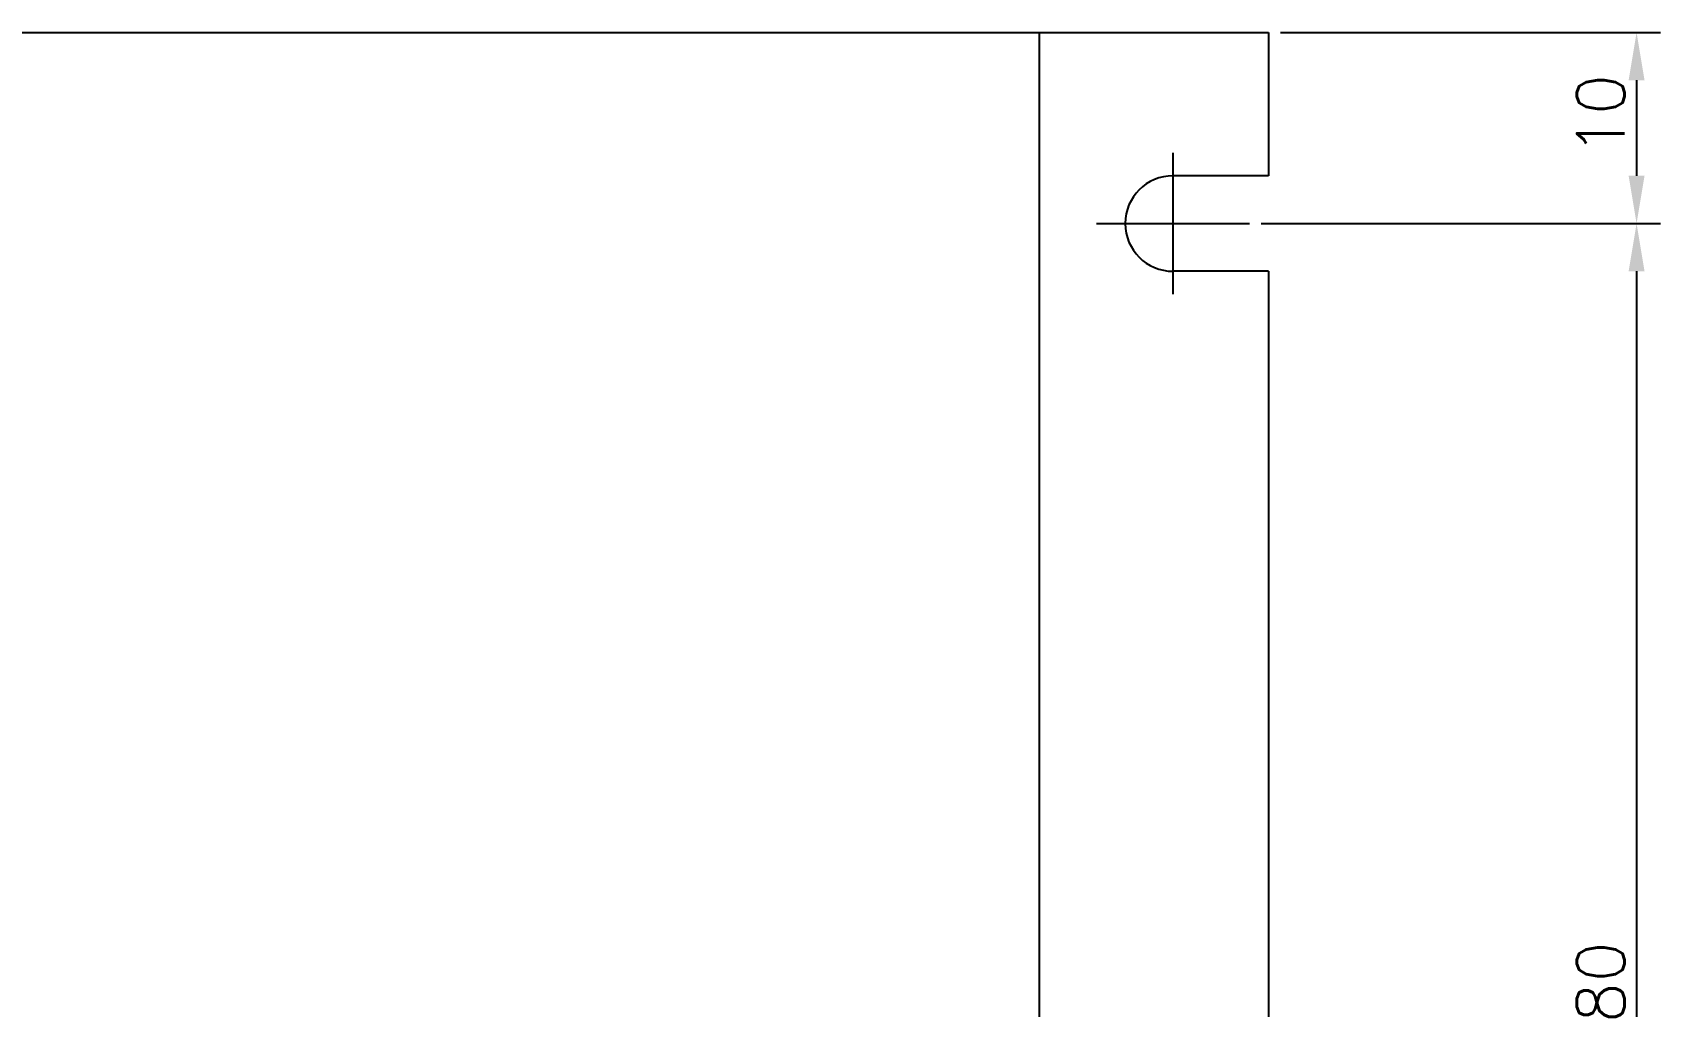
# Model space of a CAD drawing. Extents: x 1329 to 1605, y 497 to 704.
# Drawn here: x 1519.9 to 1605.2, y 547.7 to 598.7 of the extents above; entities that cross this region are included whole.
import ezdxf

# ---------------------------------------------------------------- set-up
doc = ezdxf.new("R2010")
doc.units = 0
doc.layers.get('0').update_dxf_attribs({"linetype": 'CONTINUOUS'})
doc.layers.get('DEFPOINTS').update_dxf_attribs({"linetype": 'CONTINUOUS'})
doc.layers.add('LSC-DA1', color=7, linetype='CONTINUOUS')
doc.styles.get("Standard").update_dxf_attribs({"font": 'txt', "bigfont": 'extfont2.shx'})
doc.dimstyles.get("Standard").update_dxf_attribs({"dimtxt": 2.5, "dimasz": 2.5, "dimexe": 1.25, "dimexo": 0.625, "dimtad": 1, "dimcen": 2.5, "dimazin": 3, "dimtfac": 1, "dimtmove": 0, "dimatfit": 3})

# ---------------------------------------------------------------- blocks, each defined once
blk = doc.blocks.new('A$C54134F2F')
at = {"layer": 'LSC-DA1'}
for p, q in [((0, 102), (150, 102)), ((138, 102), (138, 1.5)), ((150, 102), (150, 94.5)), ((145, 95.7), (145, 88.3)), ((150, 94.5), (145, 94.5)), ((141, 92), (149, 92)), ((150, 89.5), (145, 89.5)), ((150, 89.5), (150, 14.5))]:
    blk.add_line(p, q, dxfattribs=at)
blk.add_arc((145, 92), 2.5, 90, 270, dxfattribs=at)
blk = doc.blocks.new('*U47')
at = {"color": 0}
blk.add_text('10', height=2.5, rotation=90, dxfattribs=at).set_placement((1603.314, 592.281))
blk = doc.blocks.new('*D11')
at = {"color": 0}
for p, q in [((1585.281, 598.74), (1605.189, 598.74)), ((1603.939, 596.24), (1603.939, 591.24)), ((1584.281, 588.74), (1605.189, 588.74))]:
    blk.add_line(p, q, dxfattribs=at)
for points in [[(1603.522, 596.24), (1604.356, 596.24), (1603.939, 598.74)], [(1603.522, 591.24), (1604.356, 591.24), (1603.939, 588.74)]]:
    blk.add_solid(points, dxfattribs=at)
at = {"layer": 'DEFPOINTS', "color": 0}
for p in [(1584.656, 598.74), (1583.656, 588.74), (1603.939, 588.74)]:
    blk.add_point(p, dxfattribs=at)
blk.add_blockref('*U47', (0, 0))
blk = doc.blocks.new('*U48')
at = {"color": 0}
blk.add_text('80', height=2.5, rotation=90, dxfattribs=at).set_placement((1603.314, 546.865))
blk = doc.blocks.new('*D12')
at = {"color": 0}
for p, q in [((1584.281, 588.74), (1605.189, 588.74)), ((1603.939, 586.24), (1603.939, 511.24)), ((1584.281, 508.74), (1605.189, 508.74))]:
    blk.add_line(p, q, dxfattribs=at)
for points in [[(1603.522, 586.24), (1604.356, 586.24), (1603.939, 588.74)], [(1603.522, 511.24), (1604.356, 511.24), (1603.939, 508.74)]]:
    blk.add_solid(points, dxfattribs=at)
at = {"layer": 'DEFPOINTS', "color": 0}
for p in [(1583.656, 588.74), (1583.656, 508.74), (1603.939, 508.74)]:
    blk.add_point(p, dxfattribs=at)
blk.add_blockref('*U48', (0, 0))

msp = doc.modelspace()

# ---------------------------------------------------------------- block references
at = {"layer": 'LSC-DA1'}
msp.add_blockref('A$C54134F2F', (1434.656, 496.74), dxfattribs=at)

# ---------------------------------------------------------------- dimensions: what is measured, and where the dimension line sits
for base, p1, p2, picture, middle in [((1603.939, 588.74), (1584.656, 598.74), (1583.656, 588.74), '*D11', (1602.064, 593.74)), ((1603.939, 508.74), (1583.656, 588.74), (1583.656, 508.74), '*D12', (1602.064, 548.74))]:
    dim = msp.add_linear_dim(base=base, p1=p1, p2=p2, angle=90, dimstyle='Standard')
    dim.commit()
    dim.dimension.update_dxf_attribs({"geometry": picture, "text_midpoint": middle})

doc.saveas('drawing.dxf')
